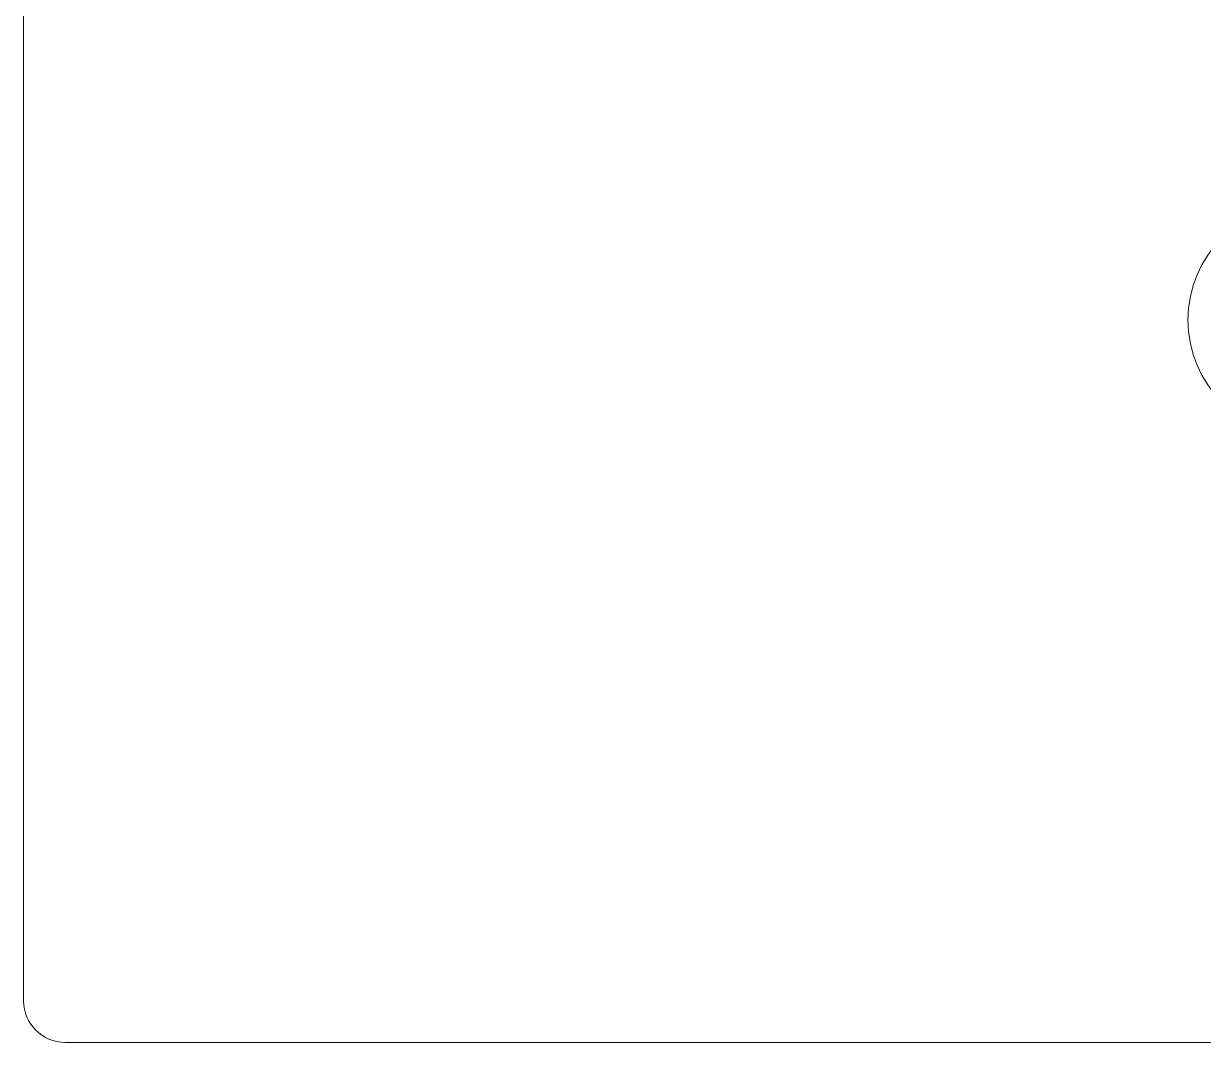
# Model space of a CAD drawing. Header units: millimetres. Extents: x 442 to 758, y 352 to 548.
# Drawn here: x 442.3 to 555.8, y 352.3 to 450.3 of the extents above; entities that cross this region are included whole.
import ezdxf

# ---------------------------------------------------------------- set-up
doc = ezdxf.new("R2010")
doc.units = ezdxf.units.MM
doc.header["$MEASUREMENT"] = 0

# ---------------------------------------------------------------- blocks, each defined once
blk = doc.blocks.new('block 3')
at = {"color": 7, "lineweight": 9, "true_color": 0xffffff}
blk.add_open_spline([(754.25, 548.32), (754.25, 548.32), (446.25, 548.32), (446.25, 548.32), (444.04, 548.32), (442.25, 546.53), (442.25, 544.32), (442.25, 544.32), (442.25, 356.32), (442.25, 356.32), (442.25, 354.11), (444.04, 352.32), (446.25, 352.32), (446.25, 352.32), (754.25, 352.32), (754.25, 352.32), (756.46, 352.32), (758.25, 354.11), (758.25, 356.32), (758.25, 356.32), (758.25, 544.32), (758.25, 544.32), (758.25, 546.53), (756.46, 548.32), (754.25, 548.32)], degree=3, knots=[0, 0, 0, 0, 1, 1, 1, 2, 2, 2, 3, 3, 3, 4, 4, 4, 5, 5, 5, 6, 6, 6, 7, 7, 7, 8, 8, 8, 8], dxfattribs=at)
blk = doc.blocks.new('block 23')
at = {"color": 7, "lineweight": 9, "true_color": 0xffffff}
blk.add_open_spline([(565.44, 432.96), (571.59, 432.96), (576.59, 427.97), (576.59, 421.81), (576.59, 415.66), (571.59, 410.66), (565.44, 410.66), (559.28, 410.66), (554.29, 415.66), (554.29, 421.81), (554.29, 427.97), (559.28, 432.96), (565.44, 432.96), (565.44, 432.96), (565.44, 432.96), (565.44, 432.96)], degree=3, knots=[0, 0, 0, 0, 1, 1, 1, 2, 2, 2, 3, 3, 3, 4, 4, 4, 5, 5, 5, 5], dxfattribs=at)

msp = doc.modelspace()

# ---------------------------------------------------------------- block references
for name in ['block 3', 'block 23']:
    msp.add_blockref(name, (0, 0))

doc.saveas('drawing.dxf')
